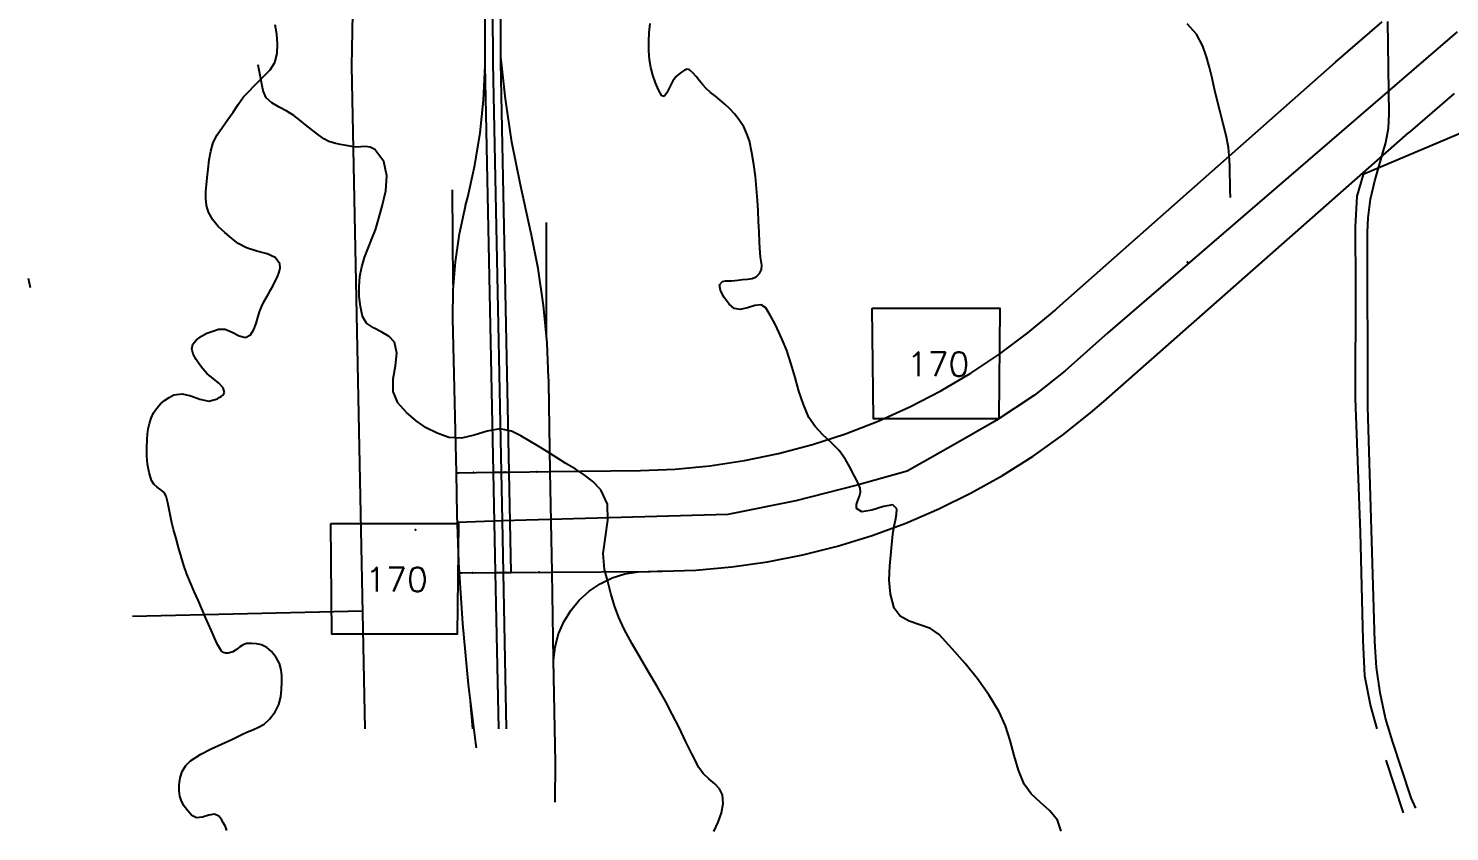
# Model space of a CAD drawing. Header units: feet. Extents: x 2327405 to 2393004, y 6977726 to 7089689.
# Drawn here: x 2328554 to 2338136, y 6989313 to 6994729 of the extents above; entities that cross this region are included whole.
import ezdxf

# ---------------------------------------------------------------- set-up
doc = ezdxf.new("R2010")
doc.units = ezdxf.units.FT
doc.header["$MEASUREMENT"] = 0
doc.layers.add('vicinity map', color=9, linetype='CONTINUOUS')
doc.styles.get("Standard").update_dxf_attribs({"font": 'Simplex.shx'})

msp = doc.modelspace()

# ---------------------------------------------------------------- linework, layer by layer
at = {"layer": 'vicinity map'}
for p, q in [((2330748.13571, 6995312.91585), (2330731.39725, 6994475.83213)), ((2331633.50343, 6994504.28751), (2331633.18154, 6994853.17164)), ((2331686.61584, 6994500.42479), (2331686.14909, 6994848.32715)), ((2331739.69605, 6994528.22028), (2331739.10055, 6994843.49874)), ((2332739.79003, 6994702.00599), (2332745.02975, 6994763.17544)), ((2336429.23821, 6994690.27664), (2336367.7162, 6994759.55083)), ((2337366.02203, 6994502.74242), (2337681.44534, 6994773.42256)), ((2337729.19823, 6994153.64906), (2337718.52746, 6994775.14469)), ((2330228.12622, 6994690.95272), (2330218.29922, 6994753.3686)), ((2330233.88709, 6994625.04399), (2330228.12622, 6994690.95272)), ((2332736.81186, 6994640.56194), (2332739.79003, 6994702.00599)), ((2338185.94883, 6994705.26164), (2335830.94472, 6992677.23682)), ((2336472.68745, 6994610.04558), (2336429.23821, 6994690.27664)), ((2339794.69143, 6994691.59726), (2337552.84894, 6993744.63524)), ((2330231.21939, 6994560.04981), (2330233.88709, 6994625.04399)), ((2332737.31586, 6994579.06644), (2332736.81186, 6994640.56194)), ((2332742.52267, 6994517.74265), (2332737.31586, 6994579.06644)), ((2336496.1984, 6994538.15301), (2336472.68745, 6994610.04558)), ((2330110.01429, 6994448.36175), (2330103.38328, 6994483.62195)), ((2330183.14846, 6994450.43475), (2330215.76067, 6994500.37759)), ((2330215.76067, 6994500.37759), (2330231.21939, 6994560.04981)), ((2330731.39725, 6994475.83213), (2330822.72117, 6990005.84421)), ((2331623.28332, 6994245.08287), (2331634.00236, 6994480.14551)), ((2331633.71266, 6994494.27662), (2331633.50343, 6994504.28751)), ((2331634.00236, 6994480.14551), (2331633.71266, 6994494.26053)), ((2331634.00236, 6994480.14551), (2331634.00236, 6994480.17769)), ((2331690.07619, 6991735.52166), (2331634.00236, 6994480.14551)), ((2331686.7285, 6994495.35497), (2331686.61584, 6994500.42479)), ((2331743.10812, 6991736.19764), (2331686.7285, 6994495.35497)), ((2331739.74434, 6994496.57816), (2331739.69605, 6994528.22028)), ((2331740.82268, 6994517.93579), (2331739.69605, 6994528.22028)), ((2331739.74434, 6994496.43331), (2331739.74434, 6994496.57816)), ((2331796.12396, 6991736.87362), (2331739.74434, 6994496.43331)), ((2331769.79308, 6994254.69139), (2331740.82268, 6994517.93579)), ((2332751.58017, 6994465.62697), (2332742.52267, 6994517.74265)), ((2335490.1723, 6992841.8209), (2337366.02203, 6994502.74242)), ((2336516.64003, 6994465.65129), (2336496.1984, 6994538.15301)), ((2330076.14145, 6994341.00388), (2330111.81045, 6994377.48083)), ((2330116.64529, 6994413.10155), (2330110.01429, 6994448.36175)), ((2330111.81045, 6994377.48083), (2330147.47946, 6994413.95779)), ((2330123.27629, 6994377.84135), (2330116.64529, 6994413.10155)), ((2330129.9073, 6994342.58115), (2330123.27629, 6994377.84135)), ((2330147.47946, 6994413.95779), (2330183.14846, 6994450.43475)), ((2332765.0076, 6994413.17085), (2332751.58017, 6994465.62697)), ((2332782.20469, 6994362.49858), (2332765.0076, 6994413.17085)), ((2332898.6826, 6994376.44099), (2332877.65049, 6994334.8696)), ((2332922.0426, 6994406.12612), (2332898.6826, 6994376.44099)), ((2332938.62053, 6994419.7704), (2332922.0426, 6994406.12612)), ((2332957.31822, 6994434.76763), (2332938.62053, 6994419.7704)), ((2332976.62729, 6994447.34301), (2332957.31822, 6994434.76763)), ((2332995.03938, 6994453.72172), (2332976.62729, 6994447.34301)), ((2333011.04612, 6994450.12895), (2332995.03938, 6994453.72172)), ((2333034.45144, 6994429.88808), (2333011.04612, 6994450.12895)), ((2333056.5593, 6994404.44194), (2333034.45144, 6994429.88808)), ((2333078.19696, 6994376.50124), (2333056.5593, 6994404.44194)), ((2333100.19171, 6994348.77667), (2333078.19696, 6994376.50124)), ((2336534.89284, 6994392.66557), (2336516.64003, 6994465.65129)), ((2336551.83737, 6994319.32101), (2336534.89284, 6994392.66557)), ((2330004.80344, 6994268.04996), (2330040.47244, 6994304.52692)), ((2330040.47244, 6994304.52692), (2330076.14145, 6994341.00388)), ((2330136.5383, 6994307.32095), (2330129.9073, 6994342.58115)), ((2330157.58832, 6994262.0099), (2330136.5383, 6994307.32095)), ((2332802.57117, 6994315.73448), (2332782.20469, 6994362.49858)), ((2332825.50678, 6994275.00286), (2332802.57117, 6994315.73448)), ((2332858.6448, 6994295.02844), (2332841.36406, 6994270.53403)), ((2332877.65049, 6994334.8696), (2332858.6448, 6994295.02844)), ((2333123.37081, 6994323.97894), (2333100.19171, 6994348.77667)), ((2333153.91273, 6994297.22153), (2333123.37081, 6994323.97894)), ((2333185.88696, 6994271.35035), (2333153.91273, 6994297.22153)), ((2336568.35416, 6994245.74275), (2336551.83737, 6994319.32101)), ((2337871.97403, 6994035.07963), (2338169.61274, 6994289.3754)), ((2329933.81307, 6994165.52049), (2329969.30826, 6994216.78522)), ((2329969.30826, 6994216.78522), (2330004.80344, 6994268.04996)), ((2330196.20426, 6994227.214), (2330157.58832, 6994262.0099)), ((2330244.94788, 6994198.50255), (2330196.20426, 6994227.214)), ((2330296.38091, 6994171.44486), (2330244.94788, 6994198.50255)), ((2331600.36451, 6994025.37455), (2331623.28332, 6994245.08287)), ((2331814.53626, 6993963.08818), (2331769.79308, 6994254.69139)), ((2332841.36406, 6994270.53403), (2332825.50678, 6994275.00286)), ((2333218.3453, 6994245.38826), (2333185.88696, 6994271.35035)), ((2333250.33956, 6994218.35807), (2333218.3453, 6994245.38826)), ((2333280.92152, 6994189.28265), (2333250.33956, 6994218.35807)), ((2333316.33687, 6994150.49719), (2333280.92152, 6994189.28265)), ((2336588.2669, 6994166.06931), (2336568.35416, 6994245.74275)), ((2329862.82271, 6994062.99101), (2329898.31789, 6994114.25575)), ((2329898.31789, 6994114.25575), (2329933.81307, 6994165.52049)), ((2330343.06509, 6994141.61025), (2330296.38091, 6994171.44486)), ((2330383.18132, 6994109.85548), (2330343.06509, 6994141.61025)), ((2330422.97367, 6994078.06222), (2330383.18132, 6994109.85548)), ((2333348.60225, 6994109.37164), (2333316.33687, 6994150.49719)), ((2333376.5475, 6994065.74202), (2333348.60225, 6994109.37164)), ((2336609.83065, 6994086.61958), (2336588.2669, 6994166.06931)), ((2337724.4503, 6994056.35679), (2337729.19823, 6994153.64906)), ((2329799.86427, 6993959.5152), (2329827.32753, 6994011.72627)), ((2329827.32753, 6994011.72627), (2329862.82271, 6994062.99101)), ((2330463.01455, 6994046.52968), (2330422.97367, 6994078.06222)), ((2330503.87636, 6994015.55709), (2330463.01455, 6994046.52968)), ((2330546.13152, 6993985.44368), (2330503.87636, 6994015.55709)), ((2331564.69872, 6993807.37226), (2331600.36451, 6994025.37455)), ((2333399.00246, 6994019.44436), (2333376.5475, 6994065.74202)), ((2333414.79697, 6993970.31469), (2333399.00246, 6994019.44436)), ((2335804.40462, 6992212.45498), (2337839.78469, 6994007.12319)), ((2336629.80565, 6994007.00487), (2336609.83065, 6994086.61958)), ((2336644.95214, 6993926.83653), (2336629.80565, 6994007.00487)), ((2337706.90711, 6993960.54522), (2337724.4503, 6994056.35679)), ((2337839.78469, 6994007.12319), (2337856.45877, 6994021.81763)), ((2337856.45877, 6994021.81763), (2337871.97403, 6994035.07963)), ((2329773.08194, 6993842.17508), (2329782.98073, 6993902.3162)), ((2329782.98073, 6993902.3162), (2329799.86427, 6993959.5152)), ((2330580.66259, 6993966.90219), (2330546.13152, 6993985.44368)), ((2330617.78202, 6993954.73527), (2330580.66259, 6993966.90219)), ((2330656.41195, 6993946.49405), (2330617.78202, 6993954.73527)), ((2330695.47454, 6993939.72968), (2330656.41195, 6993946.49405)), ((2330733.89193, 6993931.99328), (2330695.47454, 6993939.72968)), ((2330764.67939, 6993929.20244), (2330733.89193, 6993931.99328)), ((2330796.27106, 6993931.53136), (2330764.67939, 6993929.20244)), ((2330827.95046, 6993933.3694), (2330796.27106, 6993931.53136)), ((2330859.00112, 6993929.10594), (2330827.95046, 6993933.3694)), ((2330888.70654, 6993913.13033), (2330859.00112, 6993929.10594)), ((2330951.47825, 6993831.1418), (2330888.70654, 6993913.13033)), ((2331871.96204, 6993673.72213), (2331814.53626, 6993963.08818)), ((2333431.82554, 6993890.44413), (2333414.79697, 6993970.31469)), ((2336652.03034, 6993845.72586), (2336644.95214, 6993926.83653)), ((2337632.42098, 6993701.14745), (2337695.93055, 6993920.96843)), ((2337695.93055, 6993920.96843), (2337700.34048, 6993936.25837)), ((2337700.34048, 6993936.25837), (2337706.90711, 6993960.54522)), ((2329766.57292, 6993781.13763), (2329773.08194, 6993842.17508)), ((2330971.69634, 6993735.49602), (2330951.47825, 6993831.1418)), ((2331516.39862, 6993591.81637), (2331564.69872, 6993807.37226)), ((2333445.20844, 6993810.44296), (2333431.82554, 6993890.44413)), ((2333455.53316, 6993730.25951), (2333445.20844, 6993810.44296)), ((2336653.26641, 6993794.30339), (2336652.03034, 6993845.72586)), ((2329753.84048, 6993675.23844), (2329759.85868, 6993721.24969)), ((2329759.85868, 6993721.24969), (2329766.57292, 6993781.13763)), ((2330962.95565, 6993632.92746), (2330971.69634, 6993735.49602)), ((2333463.38716, 6993649.84208), (2333455.53316, 6993730.25951)), ((2336654.50248, 6993742.88093), (2336653.26641, 6993794.30339)), ((2336655.73855, 6993691.45846), (2336654.50248, 6993742.88093)), ((2337553.76634, 6993744.36163), (2337510.98671, 6993597.11151)), ((2329749.36997, 6993581.89), (2329749.64519, 6993628.64313)), ((2329749.64519, 6993628.64313), (2329753.84048, 6993675.23844)), ((2330938.85102, 6993530.17059), (2330962.95565, 6993632.92746)), ((2331418.47866, 6993002.46179), (2331413.55369, 6993640.9212)), ((2331942.39231, 6993355.41787), (2331871.96204, 6993673.72213)), ((2333469.3579, 6993569.13898), (2333463.38716, 6993649.84208)), ((2336656.97462, 6993640.03599), (2336655.73855, 6993691.45846)), ((2336658.21069, 6993588.61353), (2336656.97462, 6993640.03599)), ((2337603.51496, 6993577.91057), (2337632.42098, 6993701.14745)), ((2329755.11194, 6993535.40528), (2329749.36997, 6993581.89)), ((2329768.96826, 6993489.61522), (2329755.11194, 6993535.40528)), ((2330912.9773, 6993433.95986), (2330938.85102, 6993530.17059)), ((2331460.34089, 6993344.40912), (2331500.7546, 6993530.4152)), ((2331500.7546, 6993530.4152), (2331502.05827, 6993535.5494)), ((2331502.05827, 6993535.5494), (2331516.39862, 6993591.81637)), ((2333473.65629, 6993498.3864), (2333469.3579, 6993569.13898)), ((2337510.98671, 6993597.11151), (2337498.69038, 6993391.21242)), ((2337587.25934, 6993452.38825), (2337603.51496, 6993577.91057)), ((2329797.48787, 6993437.38164), (2329768.96826, 6993489.61522)), ((2329834.60859, 6993392.37013), (2329797.48787, 6993437.38164)), ((2330893.87786, 6993371.53431), (2330912.9773, 6993433.95986)), ((2332047.86067, 6992643.63115), (2332047.86067, 6993421.40601)), ((2333477.49146, 6993427.63161), (2333473.65629, 6993498.3864)), ((2333480.98809, 6993356.87542), (2333477.49146, 6993427.63161)), ((2337583.49319, 6993355.19255), (2337587.25934, 6993452.38825)), ((2329877.37378, 6993352.47187), (2329834.60859, 6993392.37013)), ((2329922.8268, 6993315.57803), (2329877.37378, 6993352.47187)), ((2330869.6262, 6993309.3233), (2330893.87786, 6993371.53431)), ((2331432.59368, 6993156.06931), (2331460.34089, 6993344.40912)), ((2331945.83657, 6993339.85433), (2331942.39231, 6993355.41787)), ((2331949.10379, 6993323.22854), (2331945.83657, 6993339.85433)), ((2331990.93383, 6993110.47311), (2331949.10379, 6993323.22854)), ((2333484.27084, 6993286.11864), (2333480.98809, 6993356.87542)), ((2337498.69038, 6993391.21242), (2337501.60352, 6992989.92404)), ((2337583.86337, 6992178.286), (2337583.49319, 6993355.19255)), ((2329968.01103, 6993279.57979), (2329922.8268, 6993315.57803)), ((2330025.56508, 6993248.53845), (2329968.01103, 6993279.57979)), ((2330094.57109, 6993228.1338), (2330025.56508, 6993248.53845)), ((2330162.99311, 6993209.4245), (2330094.57109, 6993228.1338)), ((2330819.866, 6993184.82346), (2330843.77226, 6993247.14646)), ((2330843.77226, 6993247.14646), (2330869.6262, 6993309.3233)), ((2333487.4644, 6993215.36207), (2333484.27084, 6993286.11864)), ((2330218.79517, 6993183.46921), (2330162.99311, 6993209.4245)), ((2330249.94134, 6993141.32659), (2330218.79517, 6993183.46921)), ((2330251.95316, 6993113.97531), (2330249.94134, 6993141.32659)), ((2330801.45735, 6993122.17393), (2330819.866, 6993184.82346)), ((2331417.64173, 6992966.31316), (2331432.59368, 6993156.06931)), ((2333490.6998, 6993187.65629), (2333487.4644, 6993215.36207)), ((2333495.54665, 6993159.91884), (2333490.6998, 6993187.65629)), ((2333498.46035, 6993132.17998), (2333495.54665, 6993159.91884)), ((2333495.89629, 6993104.47), (2333498.46035, 6993132.17998)), ((2328568.64397, 6992979.55908), (2328554.27143, 6993043.55148)), ((2330218.30691, 6993024.24591), (2330233.31518, 6993054.18038)), ((2330233.31518, 6993054.18038), (2330245.47085, 6993084.50838)), ((2330245.47085, 6993084.50838), (2330251.95316, 6993113.97531)), ((2330784.11664, 6992989.08381), (2330789.75903, 6993056.84704)), ((2330789.75903, 6993056.84704), (2330801.45735, 6993122.17393)), ((2332027.38826, 6992860.8448), (2331990.93383, 6993110.47311)), ((2333337.47819, 6993031.46438), (2333368.79952, 6993035.20203)), ((2333368.79952, 6993035.20203), (2333401.47162, 6993037.14178)), ((2333401.47162, 6993037.14178), (2333433.16621, 6993041.74819)), ((2333433.16621, 6993041.74819), (2333461.55504, 6993053.4858)), ((2333461.55504, 6993053.4858), (2333484.30985, 6993076.81916)), ((2333484.30985, 6993076.81916), (2333495.89629, 6993104.47)), ((2330157.50648, 6992912.34969), (2330172.95235, 6992940.13075)), ((2330172.95235, 6992940.13075), (2330188.3082, 6992967.97443)), ((2330188.3082, 6992967.97443), (2330203.2668, 6992995.95954)), ((2330203.2668, 6992995.95954), (2330218.30691, 6993024.24591)), ((2330784.79981, 6992920.50872), (2330784.11664, 6992989.08381)), ((2331415.53333, 6992775.96152), (2331417.64173, 6992966.31316)), ((2333214.70777, 6993000.67897), (2333234.7942, 6993022.59622)), ((2333220.783, 6992960.83897), (2333214.70777, 6993000.67897)), ((2333244.7299, 6992913.78993), (2333220.783, 6992960.83897)), ((2333234.7942, 6993022.59622), (2333254.2487, 6993025.99047)), ((2333254.2487, 6993025.99047), (2333274.80142, 6993027.26646)), ((2333274.80142, 6993027.26646), (2333295.89528, 6993027.73214)), ((2333295.89528, 6993027.73214), (2333316.97323, 6993028.69547)), ((2333316.97323, 6993028.69547), (2333337.47819, 6993031.46438)), ((2337501.60352, 6992989.92404), (2337499.99405, 6992232.63769)), ((2330112.15351, 6992818.67094), (2330127.57357, 6992856.66019)), ((2330127.57357, 6992856.66019), (2330142.27781, 6992884.55244)), ((2330142.27781, 6992884.55244), (2330157.50648, 6992912.34969)), ((2330792.07818, 6992852.74626), (2330784.79981, 6992920.50872)), ((2330806.22137, 6992787.42092), (2330792.07818, 6992852.74626)), ((2332051.04742, 6992609.70359), (2332027.38826, 6992860.8448)), ((2333278.25846, 6992870.24557), (2333244.7299, 6992913.78993)), ((2333313.07867, 6992840.9196), (2333278.25846, 6992870.24557)), ((2333402.05249, 6992845.6207), (2333353.93737, 6992834.42054)), ((2333450.94782, 6992860.57738), (2333402.05249, 6992845.6207)), ((2333494.14713, 6992865.34786), (2333450.94782, 6992860.57738)), ((2333525.17421, 6992845.98942), (2333494.14713, 6992865.34786)), ((2333558.37362, 6992790.47636), (2333525.17421, 6992845.98942)), ((2330089.82711, 6992738.85027), (2330100.88777, 6992778.96275)), ((2330100.88777, 6992778.96275), (2330112.15351, 6992818.67094)), ((2330834.40323, 6992742.48987), (2330806.22137, 6992787.42092)), ((2331439.33735, 6991732.33492), (2331415.53333, 6992775.96152)), ((2333353.93737, 6992834.42054), (2333313.07867, 6992840.9196)), ((2333588.88678, 6992733.67525), (2333558.37362, 6992790.47636)), ((2335292.65853, 6992675.65954), (2335457.98297, 6992814.0576)), ((2335457.98297, 6992814.0576), (2335474.44781, 6992827.89901)), ((2335474.44781, 6992827.89901), (2335490.1723, 6992841.8209)), ((2329688.3886, 6992630.10245), (2329720.78626, 6992653.94118)), ((2329720.78626, 6992653.94118), (2329757.94156, 6992672.95771)), ((2329757.94156, 6992672.95771), (2329797.2641, 6992688.49848)), ((2329797.2641, 6992688.49848), (2329836.1635, 6992701.90995)), ((2329836.1635, 6992701.90995), (2329880.52355, 6992700.81424)), ((2329880.52355, 6992700.81424), (2329928.14057, 6992680.22077)), ((2329928.14057, 6992680.22077), (2329975.21364, 6992656.25127)), ((2329975.21364, 6992656.25127), (2330017.9418, 6992645.02748)), ((2330017.9418, 6992645.02748), (2330052.52413, 6992662.67115)), ((2330052.52413, 6992662.67115), (2330075.02231, 6992699.64818)), ((2330075.02231, 6992699.64818), (2330089.82711, 6992738.85027)), ((2330881.79437, 6992709.05524), (2330834.40323, 6992742.48987)), ((2330936.73547, 6992680.57031), (2330881.79437, 6992709.05524)), ((2330987.56721, 6992650.48835), (2330936.73547, 6992680.57031)), ((2331022.63028, 6992612.26264), (2330987.56721, 6992650.48835)), ((2333617.00056, 6992675.66831), (2333588.88678, 6992733.67525)), ((2333643.00183, 6992616.53778), (2333617.00056, 6992675.66831)), ((2335104.31872, 6992534.78291), (2335292.65853, 6992675.65954)), ((2335830.94472, 6992677.23682), (2335544.97465, 6992420.28544)), ((2329655.56553, 6992567.96592), (2329663.33895, 6992600.09507)), ((2329664.67459, 6992533.02055), (2329655.56553, 6992567.96592)), ((2329663.33895, 6992600.09507), (2329688.3886, 6992630.10245)), ((2331037.96117, 6992538.99293), (2331022.63028, 6992612.26264)), ((2332061.18706, 6992373.75575), (2332051.04742, 6992609.70359)), ((2333667.17747, 6992556.36586), (2333643.00183, 6992616.53778)), ((2333697.85542, 6992465.99693), (2333667.17747, 6992556.36586)), ((2329684.30781, 6992497.485), (2329664.67459, 6992533.02055)), ((2329708.10684, 6992463.58529), (2329684.30781, 6992497.485)), ((2329729.71336, 6992433.54744), (2329708.10684, 6992463.58529)), ((2331028.46425, 6992454.53145), (2331037.96117, 6992538.99293)), ((2333723.94155, 6992374.32074), (2333697.85542, 6992465.99693)), ((2334908.55926, 6992404.41609), (2335104.31872, 6992534.78291)), ((2329759.98268, 6992400.8283), (2329729.71336, 6992433.54744)), ((2329799.73656, 6992368.69111), (2329759.98268, 6992400.8283)), ((2329839.04216, 6992336.99587), (2329799.73656, 6992368.69111)), ((2331012.66876, 6992279.98523), (2331013.55996, 6992365.86621)), ((2331013.55996, 6992365.86621), (2331028.46425, 6992454.53145)), ((2332061.87913, 6992357.69327), (2332061.18706, 6992373.75575)), ((2333749.58915, 6992282.78326), (2333723.94155, 6992374.32074)), ((2334705.97567, 6992284.94537), (2334908.55926, 6992404.41609)), ((2335544.97465, 6992420.28544), (2335336.74183, 6992255.02538)), ((2329867.96666, 6992305.60256), (2329839.04216, 6992336.99587)), ((2329876.57721, 6992274.37117), (2329867.96666, 6992305.60256)), ((2329872.64698, 6992265.28898), (2329876.57721, 6992274.37117)), ((2331045.2111, 6992203.87652), (2331012.66876, 6992279.98523)), ((2332062.15274, 6992341.56641), (2332061.87913, 6992357.69327)), ((2332072.63037, 6991740.39835), (2332062.15274, 6992341.56641)), ((2333778.95151, 6992192.83044), (2333749.58915, 6992282.78326)), ((2334497.14735, 6992176.75701), (2334705.97567, 6992284.94537)), ((2329419.38754, 6992169.2239), (2329444.23767, 6992196.82753)), ((2329444.23767, 6992196.82753), (2329472.13678, 6992220.2421)), ((2329472.13678, 6992220.2421), (2329502.62073, 6992240.2015)), ((2329502.62073, 6992240.2015), (2329535.22539, 6992257.43958)), ((2329535.22539, 6992257.43958), (2329591.27528, 6992265.78952)), ((2329591.27528, 6992265.78952), (2329650.28807, 6992250.28153)), ((2329650.28807, 6992250.28153), (2329710.62616, 6992228.05079)), ((2329710.62616, 6992228.05079), (2329770.65192, 6992216.23246)), ((2329770.65192, 6992216.23246), (2329828.72776, 6992231.96172)), ((2329828.72776, 6992231.96172), (2329841.33013, 6992239.79001)), ((2329841.33013, 6992239.79001), (2329853.71984, 6992247.97175)), ((2329853.71984, 6992247.97175), (2329864.59332, 6992256.48029)), ((2329864.59332, 6992256.48029), (2329872.64698, 6992265.28898)), ((2331104.21039, 6992138.66811), (2331045.2111, 6992203.87652)), ((2333816.18192, 6992105.90827), (2333778.95151, 6992192.83044)), ((2334282.70198, 6992080.1568), (2334497.14735, 6992176.75701)), ((2335336.74183, 6992255.02538), (2335079.9353, 6992085.58071)), ((2335715.77127, 6992136.29501), (2335804.40462, 6992212.45498)), ((2337499.99405, 6992232.63769), (2337533.98599, 6991331.64205)), ((2337631.60015, 6990593.74978), (2337583.86337, 6992178.286)), ((2329369.97468, 6992064.8464), (2329381.36568, 6992100.82858)), ((2329381.36568, 6992100.82858), (2329398.05053, 6992136.69737)), ((2329398.05053, 6992136.69737), (2329419.38754, 6992169.2239)), ((2331168.07931, 6992082.80059), (2331104.21039, 6992138.66811)), ((2331236.76887, 6992036.20644), (2331168.07931, 6992082.80059)), ((2333857.64057, 6992043.68769), (2333816.18192, 6992105.90827)), ((2334063.29946, 6991995.41837), (2334282.70198, 6992080.1568)), ((2335079.9353, 6992085.58071), (2334803.6864, 6991927.25745)), ((2335525.54839, 6991985.40749), (2335715.77127, 6992136.29501)), ((2329355.01338, 6991955.95425), (2329358.05365, 6991992.43577)), ((2329358.05365, 6991992.43577), (2329362.62237, 6992028.72431)), ((2329362.62237, 6992028.72431), (2329369.97468, 6992064.8464)), ((2331310.23004, 6991998.81815), (2331236.76887, 6992036.20644)), ((2331388.41382, 6991970.56821), (2331310.23004, 6991998.81815)), ((2331560.46128, 6991986.09631), (2331473.14987, 6991965.45628)), ((2331647.75136, 6992013.52843), (2331560.46128, 6991986.09631)), ((2331732.42338, 6992028.79274), (2331647.75136, 6992013.52843)), ((2331811.88064, 6992012.92937), (2331732.42338, 6992028.79274)), ((2331873.76434, 6991980.73609), (2331811.88064, 6992012.92937)), ((2331934.50543, 6991946.53833), (2331873.76434, 6991980.73609)), ((2333839.59966, 6991922.83142), (2334063.29946, 6991995.41837)), ((2333909.918, 6991988.84146), (2333857.64057, 6992043.68769)), ((2333966.25833, 6991936.72097), (2333909.918, 6991988.84146)), ((2335327.61615, 6991844.82056), (2335525.54839, 6991985.40749)), ((2329352.3583, 6991900.831), (2329355.01338, 6991955.95425)), ((2329353.04646, 6991845.20707), (2329352.3583, 6991900.831)), ((2331473.14987, 6991965.45628), (2331388.41382, 6991970.56821)), ((2331994.50148, 6991910.63328), (2331934.50543, 6991946.53833)), ((2332054.15008, 6991873.31815), (2331994.50148, 6991910.63328)), ((2333612.26246, 6991862.57298), (2333839.59966, 6991922.83142)), ((2334019.90569, 6991882.67759), (2333966.25833, 6991936.72097)), ((2334803.6864, 6991927.25745), (2334478.8638, 6991742.53894)), ((2329357.96564, 6991789.50217), (2329353.04646, 6991845.20707)), ((2329368.00362, 6991734.13601), (2329357.96564, 6991789.50217)), ((2332113.84881, 6991834.89015), (2332054.15008, 6991873.31815)), ((2332177.20638, 6991796.0986), (2332113.84881, 6991834.89015)), ((2332240.22598, 6991759.00658), (2332177.20638, 6991796.0986)), ((2333149.39589, 6991779.81419), (2333381.94776, 6991814.85229)), ((2333381.94776, 6991814.85229), (2333612.26246, 6991862.57298)), ((2334064.10419, 6991822.0627), (2334019.90569, 6991882.67759)), ((2334081.82921, 6991790.19623), (2334064.10419, 6991822.0627)), ((2334098.98618, 6991758.06954), (2334081.82921, 6991790.19623)), ((2335122.4896, 6991714.92049), (2335327.61615, 6991844.82056)), ((2329384.04816, 6991679.52831), (2329368.00362, 6991734.13601)), ((2331439.33735, 6991732.33492), (2331455.4803, 6991732.54415)), ((2331445.77521, 6991449.76082), (2331439.33735, 6991732.33492)), ((2331455.4803, 6991732.54415), (2331690.07619, 6991735.52166)), ((2331690.07619, 6991735.52166), (2331743.10812, 6991736.19764)), ((2331703.88542, 6991059.60996), (2331690.07619, 6991735.52166)), ((2331743.10812, 6991736.19764), (2331796.12396, 6991736.87362)), ((2331749.83569, 6991407.30309), (2331743.10812, 6991736.19764)), ((2331796.12396, 6991736.87362), (2332072.63037, 6991740.39835)), ((2331809.93319, 6991060.43079), (2331796.12396, 6991736.87362)), ((2332072.63037, 6991740.39835), (2332680.25239, 6991748.12379)), ((2332084.42776, 6991062.55529), (2332072.63037, 6991740.39835)), ((2332301.47712, 6991719.65819), (2332240.22598, 6991759.00658)), ((2332359.52933, 6991674.09749), (2332301.47712, 6991719.65819)), ((2332680.25239, 6991748.12379), (2332915.25065, 6991757.53917)), ((2332915.25065, 6991757.53917), (2333149.39589, 6991779.81419)), ((2334115.70942, 6991725.65588), (2334098.98618, 6991758.06954)), ((2334132.13324, 6991692.92849), (2334115.70942, 6991725.65588)), ((2334148.39197, 6991659.86063), (2334132.13324, 6991692.92849)), ((2334478.8638, 6991742.53894), (2334142.53351, 6991648.70702)), ((2334910.78033, 6991596.07746), (2335122.4896, 6991714.92049)), ((2329399.38729, 6991655.13227), (2329384.04816, 6991679.52831)), ((2329421.98969, 6991635.66637), (2329399.38729, 6991655.13227)), ((2329446.7097, 6991617.89351), (2329421.98969, 6991635.66637)), ((2329468.40164, 6991598.57657), (2329446.7097, 6991617.89351)), ((2329481.91984, 6991574.47841), (2329468.40164, 6991598.57657)), ((2332412.95214, 6991618.36857), (2332359.52933, 6991674.09749)), ((2332458.34826, 6991521.08813), (2332412.95214, 6991618.36857)), ((2334142.53351, 6991648.70702), (2333727.4681, 6991543.15819)), ((2334151.37399, 6991653.53523), (2334148.39197, 6991659.86063)), ((2334154.19248, 6991647.17197), (2334151.37399, 6991653.53523)), ((2334156.87995, 6991640.78467), (2334154.19248, 6991647.17197)), ((2334159.46894, 6991634.38713), (2334156.87995, 6991640.78467)), ((2334157.3605, 6991574.08249), (2334164.78222, 6991601.63885)), ((2334161.99197, 6991627.99318), (2334159.46894, 6991634.38713)), ((2334164.78222, 6991601.63885), (2334161.99197, 6991627.99318)), ((2329493.11473, 6991529.87972), (2329481.91984, 6991574.47841)), ((2329502.68453, 6991484.77744), (2329493.11473, 6991529.87972)), ((2332461.68285, 6991413.62437), (2332458.34826, 6991521.08813)), ((2333727.4681, 6991543.15819), (2333269.38164, 6991450.09881)), ((2334136.32097, 6991492.13809), (2334136.88014, 6991518.53842)), ((2334136.88014, 6991518.53842), (2334145.97656, 6991546.11778)), ((2334145.97656, 6991546.11778), (2334157.3605, 6991574.08249)), ((2334319.12391, 6991504.26892), (2334240.90081, 6991480.26971)), ((2334383.24074, 6991515.38786), (2334319.12391, 6991504.26892)), ((2334409.70501, 6991488.99963), (2334383.24074, 6991515.38786)), ((2334693.06775, 6991488.62945), (2334910.78033, 6991596.07746)), ((2329511.75085, 6991439.50636), (2329502.68453, 6991484.77744)), ((2329521.4353, 6991394.40123), (2329511.75085, 6991439.50636)), ((2331456.91273, 6991129.94366), (2331445.77521, 6991449.76082)), ((2331749.83569, 6991407.30309), (2331447.59391, 6991397.48534)), ((2333269.38164, 6991450.09881), (2331749.83569, 6991407.30309)), ((2331756.91735, 6991060.01233), (2331749.83569, 6991407.30309)), ((2332444.88648, 6991301.08649), (2332461.68285, 6991413.62437)), ((2334172.11773, 6991468.01713), (2334136.32097, 6991492.13809)), ((2334240.90081, 6991480.26971), (2334172.11773, 6991468.01713)), ((2334391.17623, 6991373.0868), (2334399.75249, 6991411.9125)), ((2334399.75249, 6991411.9125), (2334406.73704, 6991450.56262)), ((2334406.73704, 6991450.56262), (2334409.70501, 6991488.99963)), ((2334469.96345, 6991392.86617), (2334693.06775, 6991488.62945)), ((2329532.85947, 6991349.79684), (2329521.4353, 6991394.40123)), ((2329549.66324, 6991289.16959), (2329532.85947, 6991349.79684)), ((2334010.10658, 6991237.43995), (2334242.09513, 6991309.06123)), ((2334242.09513, 6991309.06123), (2334469.96345, 6991392.86617)), ((2334378.9481, 6991295.05887), (2334383.43314, 6991334.12307)), ((2334383.43314, 6991334.12307), (2334391.17623, 6991373.0868)), ((2337533.98599, 6991331.64205), (2337551.03024, 6990604.50102)), ((2329566.12458, 6991228.38777), (2329549.66324, 6991289.16959)), ((2329583.23728, 6991167.77587), (2329566.12458, 6991228.38777)), ((2332429.88972, 6991188.58367), (2332444.88648, 6991301.08649)), ((2333774.64158, 6991178.22767), (2334010.10658, 6991237.43995)), ((2334371.23166, 6991199.75047), (2334378.9481, 6991295.05887)), ((2329601.99515, 6991107.65837), (2329583.23728, 6991167.77587)), ((2331461.41923, 6991057.72688), (2331456.91273, 6991129.94366)), ((2332438.62313, 6991081.2251), (2332429.88972, 6991188.58367)), ((2333295.97004, 6991097.64166), (2333536.3761, 6991131.58532)), ((2333536.3761, 6991131.58532), (2333774.64158, 6991178.22767)), ((2334362.21414, 6991103.91984), (2334371.23166, 6991199.75047)), ((2329623.39198, 6991048.35979), (2329601.99515, 6991107.65837)), ((2329647.28118, 6990989.44167), (2329623.39198, 6991048.35979)), ((2331461.41923, 6991057.72688), (2331476.54822, 6991057.85564)), ((2331482.72857, 6990716.64867), (2331461.41923, 6991057.72688)), ((2331476.54822, 6991057.85564), (2331703.88542, 6991059.60996)), ((2331703.88542, 6991059.60996), (2331756.91735, 6991060.01233)), ((2331725.41165, 6990005.84421), (2331703.88542, 6991059.60996)), ((2331756.91735, 6991060.01233), (2331809.93319, 6991060.43079)), ((2331778.45531, 6990005.84421), (2331756.91735, 6991060.01233)), ((2331809.93319, 6991060.43079), (2332084.42776, 6991062.55529)), ((2332084.42776, 6991062.55529), (2332748.28456, 6991067.67339)), ((2332094.76054, 6990469.35408), (2332084.42776, 6991062.55529)), ((2332408.99285, 6990984.57662), (2332489.90075, 6991023.68666)), ((2332460.04236, 6990999.54052), (2332438.62313, 6991081.2251)), ((2332489.90075, 6991023.68666), (2332575.55657, 6991050.85446)), ((2332575.55657, 6991050.85446), (2332664.2221, 6991065.5167)), ((2332664.2221, 6991065.5167), (2332731.75533, 6991067.23883)), ((2332731.75533, 6991067.23883), (2332748.28456, 6991067.67339)), ((2332748.28456, 6991067.67339), (2332795.36146, 6991068.02747)), ((2332795.36146, 6991068.02747), (2332811.47223, 6991068.15623)), ((2332811.47223, 6991068.15623), (2332827.5508, 6991068.70345)), ((2332827.5508, 6991068.70345), (2333054.11545, 6991076.47717)), ((2333054.11545, 6991076.47717), (2333295.97004, 6991097.64166)), ((2334358.18951, 6991008.11768), (2334362.21414, 6991103.91984)), ((2329672.20419, 6990931.07666), (2329647.28118, 6990989.44167)), ((2329697.76381, 6990873.03453), (2329672.20419, 6990931.07666)), ((2332267.93917, 6990873.94186), (2332334.50672, 6990934.32906)), ((2332334.50672, 6990934.32906), (2332408.99285, 6990984.57662)), ((2332481.77359, 6990917.50361), (2332460.04236, 6990999.54052)), ((2334365.45175, 6990912.89468), (2334358.18951, 6991008.11768)), ((2329723.56282, 6990815.08505), (2329697.76381, 6990873.03453)), ((2332210.69044, 6990804.6865), (2332267.93917, 6990873.94186)), ((2332505.97513, 6990836.05462), (2332481.77359, 6990917.50361)), ((2332534.80529, 6990756.13379), (2332505.97513, 6990836.05462)), ((2334390.29484, 6990818.80153), (2334365.45175, 6990912.89468)), ((2329255.2191, 6990764.57709), (2330806.47888, 6990800.93645)), ((2329749.20401, 6990756.998), (2329723.56282, 6990815.08505)), ((2329768.74735, 6990711.11017), (2329749.20401, 6990756.998)), ((2332163.90323, 6990727.96322), (2332210.69044, 6990804.6865)), ((2332570.42237, 6990678.68134), (2332534.80529, 6990756.13379)), ((2334431.0802, 6990764.57772), (2334390.29484, 6990818.80153)), ((2334493.20809, 6990731.56493), (2334431.0802, 6990764.57772)), ((2329787.96382, 6990665.43782), (2329768.74735, 6990711.11017)), ((2329807.98926, 6990619.98533), (2329787.96382, 6990665.43782)), ((2331521.37187, 6990304.35154), (2331482.72857, 6990716.64867)), ((2332105.33474, 6990558.53464), (2332128.54325, 6990645.34929)), ((2332128.54325, 6990645.34929), (2332163.90323, 6990727.96322)), ((2332624.49998, 6990579.61638), (2332570.42237, 6990678.68134)), ((2334565.2737, 6990708.03555), (2334493.20809, 6990731.56493)), ((2334635.87223, 6990682.26199), (2334565.2737, 6990708.03555)), ((2334693.59887, 6990642.51662), (2334635.87223, 6990682.26199)), ((2334782.73538, 6990546.07513), (2334693.59887, 6990642.51662)), ((2329829.95949, 6990574.75705), (2329807.98926, 6990619.98533)), ((2329855.01036, 6990529.75738), (2329829.95949, 6990574.75705)), ((2329979.03769, 6990558.01387), (2329956.11659, 6990540.6674)), ((2330002.01858, 6990572.76147), (2329979.03769, 6990558.01387)), ((2330025.19538, 6990580.06931), (2330002.01858, 6990572.76147)), ((2330057.73475, 6990581.61033), (2330025.19538, 6990580.06931)), ((2330091.93445, 6990579.39955), (2330057.73475, 6990581.61033)), ((2330126.68179, 6990571.14565), (2330091.93445, 6990579.39955)), ((2330160.86406, 6990554.5573), (2330126.68179, 6990571.14565)), ((2330193.36858, 6990527.34317), (2330160.86406, 6990554.5573)), ((2332096.65971, 6990485.38437), (2332105.33474, 6990558.53464)), ((2332680.74644, 6990482.5007), (2332624.49998, 6990579.61638)), ((2334869.95236, 6990446.69045), (2334782.73538, 6990546.07513)), ((2337551.03024, 6990604.50102), (2337563.32657, 6990362.92004)), ((2337643.26879, 6990420.15268), (2337631.60015, 6990593.74978)), ((2329862.9897, 6990521.8451), (2329855.01036, 6990529.75738)), ((2329873.88293, 6990517.61659), (2329862.9897, 6990521.8451)), ((2329886.27638, 6990516.12262), (2329873.88293, 6990517.61659)), ((2329898.75638, 6990516.41401), (2329886.27638, 6990516.12262)), ((2329909.90927, 6990517.54152), (2329898.75638, 6990516.41401)), ((2329933.11916, 6990525.56299), (2329909.90927, 6990517.54152)), ((2329956.11659, 6990540.6674), (2329933.11916, 6990525.56299)), ((2330225.39549, 6990486.37689), (2330193.36858, 6990527.34317)), ((2330246.06223, 6990445.37348), (2330225.39549, 6990486.37689)), ((2332094.76054, 6990469.35408), (2332096.65971, 6990485.38437)), ((2332106.79935, 6989778.36168), (2332094.76054, 6990469.35408)), ((2332737.8027, 6990386.31644), (2332680.74644, 6990482.5007)), ((2334953.07435, 6990343.36691), (2334869.95236, 6990446.69045)), ((2330257.71991, 6990404.33896), (2330246.06223, 6990445.37348)), ((2330262.71965, 6990363.27931), (2330257.71991, 6990404.33896)), ((2330263.41257, 6990322.20053), (2330262.71965, 6990363.27931)), ((2332794.30972, 6990290.04572), (2332737.8027, 6990386.31644)), ((2337563.32657, 6990362.92004), (2337601.85721, 6990157.92225)), ((2337667.74878, 6990247.90754), (2337643.26879, 6990420.15268)), ((2330255.31001, 6990220.37275), (2330261.50052, 6990271.4745)), ((2330261.50052, 6990271.4745), (2330263.41257, 6990322.20053)), ((2331570.8147, 6989909.53323), (2331521.37187, 6990304.35154)), ((2332848.90843, 6990192.67064), (2332794.30972, 6990290.04572)), ((2335029.92588, 6990235.10885), (2334953.07435, 6990343.36691)), ((2330217.413, 6990119.17359), (2330241.67088, 6990169.42816)), ((2330241.67088, 6990169.42816), (2330255.31001, 6990220.37275)), ((2331532.49329, 6990190.28862), (2331547.55738, 6990005.84421)), ((2332895.5625, 6990103.72613), (2332848.90843, 6990192.67064)), ((2335098.3315, 6990120.9206), (2335029.92588, 6990235.10885)), ((2337704.87918, 6990077.93174), (2337667.74878, 6990247.90754)), ((2330142.56447, 6990038.099), (2330179.36621, 6990070.14192)), ((2330179.36621, 6990070.14192), (2330217.413, 6990119.17359)), ((2332940.67028, 6990013.64948), (2332895.5625, 6990103.72613)), ((2335140.76457, 6990025.7392), (2335098.3315, 6990120.9206)), ((2337601.85721, 6990157.92225), (2337645.0589, 6990005.84421)), ((2337750.65242, 6989922.61819), (2337704.87918, 6990077.93174)), ((2329924.66301, 6989934.0514), (2329993.64983, 6989968.1661)), ((2329993.64983, 6989968.1661), (2330031.04497, 6989985.34718)), ((2330031.04497, 6989985.34718), (2330068.35901, 6989999.91846)), ((2330068.35901, 6989999.91846), (2330105.54712, 6990016.0968)), ((2330105.54712, 6990016.0968), (2330142.56447, 6990038.099)), ((2332985.06403, 6989923.18603), (2332940.67028, 6990013.64948)), ((2335172.75582, 6989926.25768), (2335140.76457, 6990025.7392)), ((2329785.84133, 6989870.28494), (2329855.30402, 6989902.53502)), ((2329855.30402, 6989902.53502), (2329924.66301, 6989934.0514)), ((2331572.81043, 6989893.58341), (2331570.8147, 6989909.53323)), ((2331575.09588, 6989877.34389), (2331572.81043, 6989893.58341)), ((2333029.57602, 6989833.0811), (2332985.06403, 6989923.18603)), ((2335200.45568, 6989825.50345), (2335172.75582, 6989926.25768)), ((2337877.88077, 6989539.91916), (2337750.63632, 6989922.61819)), ((2329614.62338, 6989758.06313), (2329647.67884, 6989790.25564)), ((2329647.67884, 6989790.25564), (2329716.54344, 6989833.96915)), ((2329716.54344, 6989833.96915), (2329785.84133, 6989870.28494)), ((2332106.84763, 6989775.51292), (2332106.79935, 6989778.36168)), ((2333075.03852, 6989744.08003), (2333029.57602, 6989833.0811)), ((2335230.01461, 6989726.50391), (2335200.45568, 6989825.50345)), ((2337705.10451, 6989794.47244), (2337822.64387, 6989439.72985)), ((2329577.13659, 6989674.03334), (2329591.5239, 6989718.18481)), ((2329591.5239, 6989718.18481), (2329614.62338, 6989758.06313)), ((2332104.88408, 6989510.17621), (2332106.84763, 6989775.51292)), ((2333104.22711, 6989704.64428), (2333075.03852, 6989744.08003)), ((2333142.21554, 6989669.4821), (2333104.22711, 6989704.64428)), ((2335267.58304, 6989632.28646), (2335230.01461, 6989726.50391)), ((2329569.52313, 6989586.56151), (2329570.2176, 6989629.02135)), ((2329574.87179, 6989552.35069), (2329569.52313, 6989586.56151)), ((2329570.2176, 6989629.02135), (2329577.13659, 6989674.03334)), ((2333181.48064, 6989635.74298), (2333142.21554, 6989669.4821)), ((2333214.4992, 6989600.57643), (2333181.48064, 6989635.74298)), ((2333233.74805, 6989561.13193), (2333214.4992, 6989600.57643)), ((2335314.36577, 6989567.07792), (2335267.58304, 6989632.28646)), ((2329586.93619, 6989518.49256), (2329574.87179, 6989552.35069)), ((2329604.89828, 6989485.10601), (2329586.93619, 6989518.49256)), ((2333226.46345, 6989439.51546), (2333237.72766, 6989502.17471)), ((2333237.72766, 6989502.17471), (2333233.74805, 6989561.13193)), ((2335377.16881, 6989508.77201), (2335314.36577, 6989567.07792)), ((2335441.44998, 6989451.46687), (2335377.16881, 6989508.77201)), ((2337905.8694, 6989476.07161), (2337877.88077, 6989539.91916)), ((2329627.94001, 6989452.3099), (2329604.89828, 6989485.10601)), ((2329655.24333, 6989420.22311), (2329627.94001, 6989452.3099)), ((2329688.58954, 6989404.60742), (2329655.24333, 6989420.22311)), ((2329728.2649, 6989410.55541), (2329688.58954, 6989404.60742)), ((2329769.63923, 6989423.88795), (2329728.2649, 6989410.55541)), ((2329808.08232, 6989430.42593), (2329769.63923, 6989423.88795)), ((2329838.96397, 6989415.99021), (2329808.08232, 6989430.42593)), ((2329856.22236, 6989393.60761), (2329838.96397, 6989415.99021)), ((2329870.52964, 6989370.18071), (2329856.22236, 6989393.60761)), ((2333204.29943, 6989375.53124), (2333226.46345, 6989439.51546)), ((2335492.66706, 6989389.26067), (2335441.44998, 6989451.46687)), ((2337908.55721, 6989471.30759), (2337905.8694, 6989476.07161)), ((2329882.14988, 6989345.78558), (2329870.52964, 6989370.18071)), ((2329891.34714, 6989320.49832), (2329882.14988, 6989345.78558)), ((2333175.57959, 6989312.59909), (2333204.29943, 6989375.53124)), ((2335516.27786, 6989316.25155), (2335492.66706, 6989389.26067))]:
    msp.add_line(p, q, dxfattribs=at)
for points in [[(2334243.778, 6992843.1995), (2335104.54755, 6992843.1995), (2335096.31475, 6992096.38811), (2334251.67467, 6992096.38811)], [(2330592.629, 6991391.26447), (2331453.39855, 6991391.26447), (2331445.16575, 6990644.45307), (2330600.52567, 6990644.45307)]]:
    msp.add_lwpolyline(points, close=True, dxfattribs=at)
for p in [(2336368.78027, 6993151.98126), (2331556.03979, 6991733.81563), (2331769.19758, 6991736.53563), (2331982.35537, 6991739.23953), (2331163.47473, 6991347.02855), (2331549.3766, 6991058.40286), (2331773.46267, 6991060.12499), (2331997.54874, 6991061.86321)]:
    msp.add_point(p, dxfattribs=at)

# ---------------------------------------------------------------- texts
for p in [(2334477.094, 6992382.91343), (2330825.94499, 6990930.97839)]:
    msp.add_text('170', height=163.715227, dxfattribs=at).set_placement(p)

doc.saveas('drawing.dxf')
